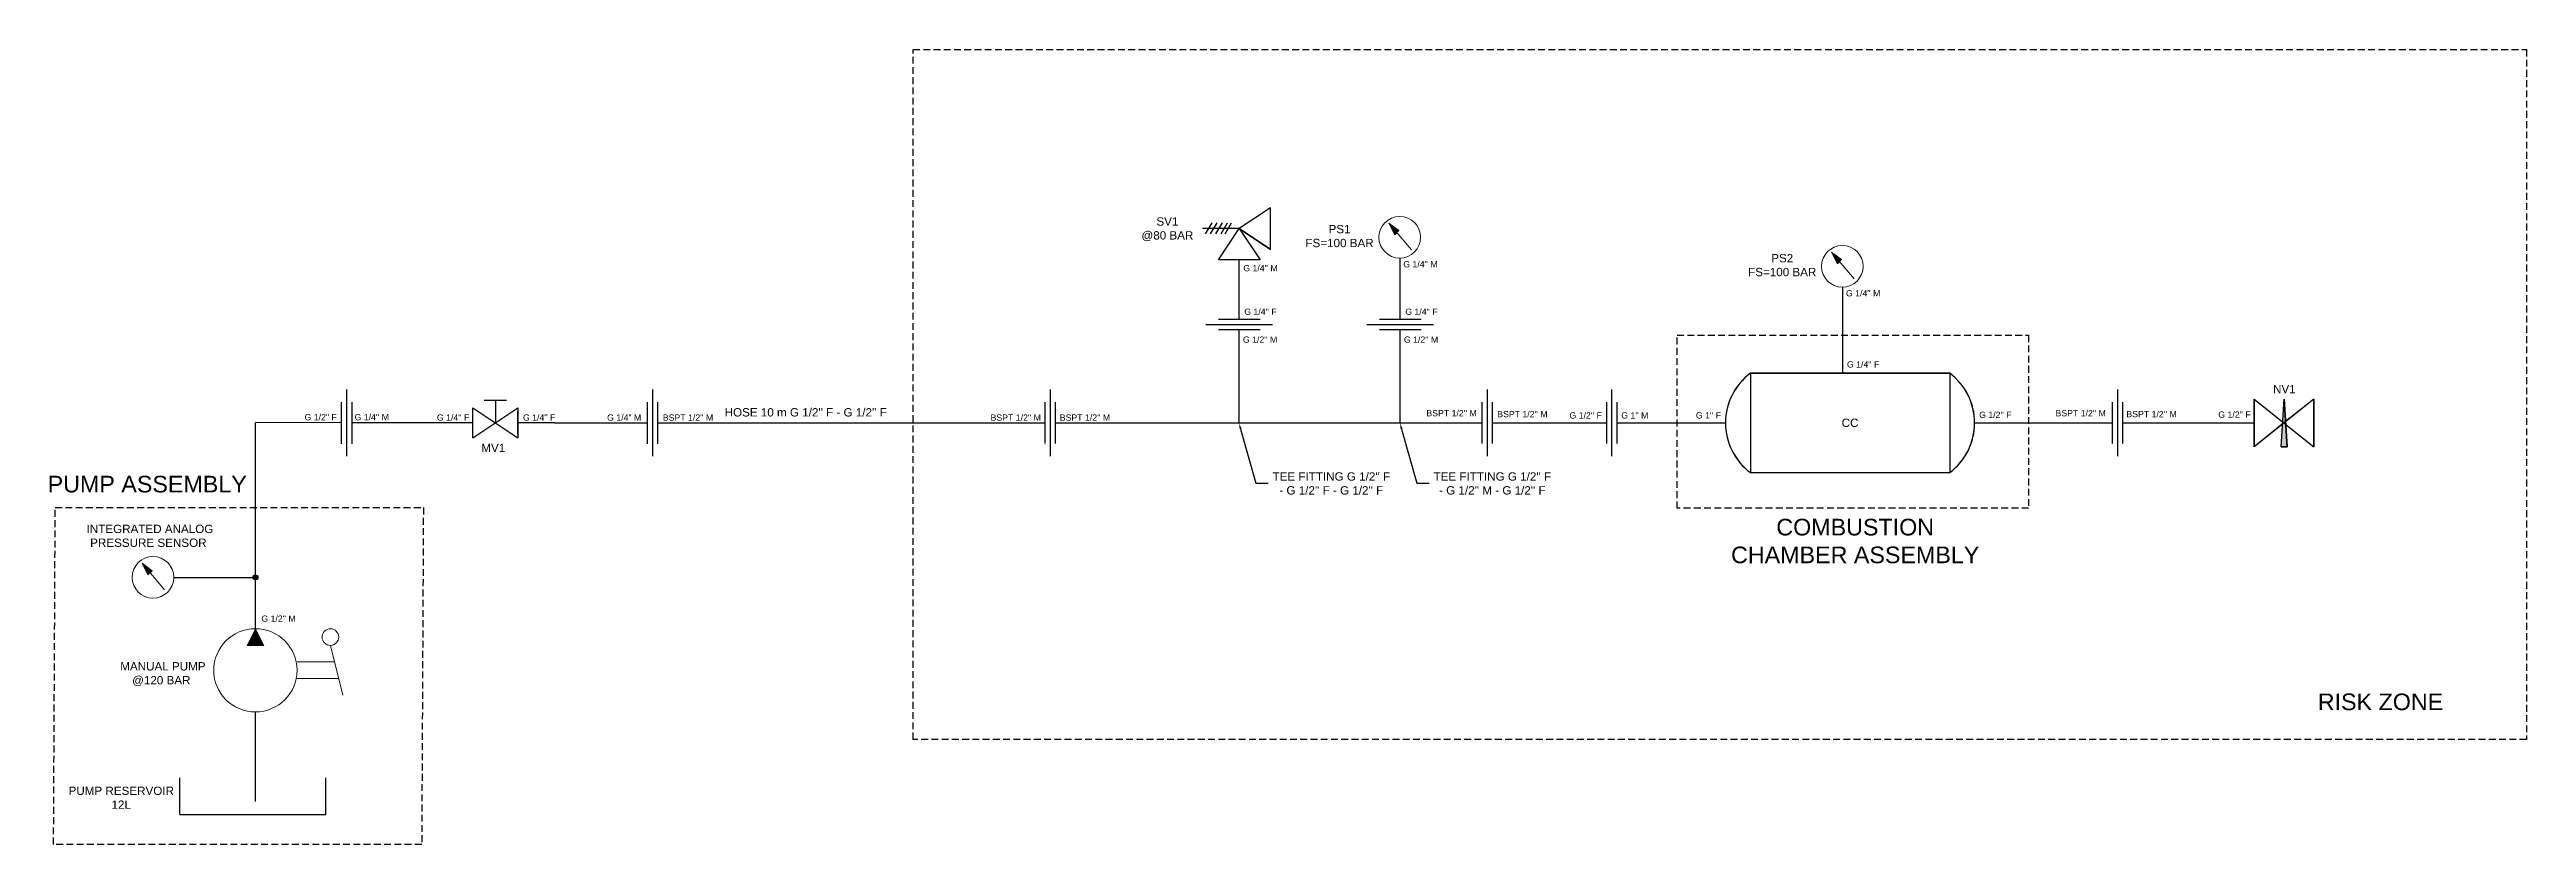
# Model space of a CAD drawing. Header units: inches. Extents: x 48.2 to 120.8, y 0.6 to 23.9.
import ezdxf
from ezdxf import colors
from ezdxf.entities.mleader import LeaderData, LeaderLine
from ezdxf.enums import TextEntityAlignment as Align
from ezdxf.math import Vec2, Vec3

# ---------------------------------------------------------------- set-up
doc = ezdxf.new("R2010")
doc.units = ezdxf.units.IN
doc.header["$MEASUREMENT"] = 0
doc.linetypes.add('TransientTextAxis', pattern=[0.3, 0.2, -0.1, 0, 0])
doc.layers.add('SYMS', color=7, linetype='Continuous')
doc.layers.add('WIRES', color=7, linetype='Continuous')
doc.styles.add('SIMPLEX', font='SIMPLEX')
doc.styles.add('WD', font='romans.shx')

# ---------------------------------------------------------------- blocks, each defined once
blk = doc.blocks.new('HTK1_RESERVOIR')
for p, q in [((0, -0.469), (0, 0)), ((-0.906, -0.625), (-0.906, -0.188)), ((0.844, -0.625), (0.844, -0.188)), ((-0.906, -0.625), (0.844, -0.625))]:
    blk.add_line(p, q)
at = {"style": 'WD', "width": 0.7}
for tag, p in [('INST', (-0.977, 0.156)), ('LOC', (-0.977, 0)), ('TAG1', (-0.977, -0.156))]:
    blk.add_attdef(tag, text='', height=0.125, dxfattribs=at).set_placement(p, align=Align.RIGHT)
at = {"style": 'WD'}
for tag, p, height, flags in [('X2TERM01', (0, 0), 0.005, 1), ('FAMILY', (-0.571, -0.563), 0.01, 9), ('WDBLKNAM', (-0.573, -0.68), 0.01, 9)]:
    blk.add_attdef(tag, p, '', height=height, dxfattribs=dict(at, flags=flags))
at = {"style": 'WD', "width": 0.7}
for tag, p, height in [('TERM01', (0.012, -0.062), 0.0625), ('RATING1', (0.938, -0.688), 0.125)]:
    blk.add_attdef(tag, p, '', height=height, dxfattribs=at)
at = {"linetype": 'Continuous', "style": 'WD', "flags": 9}
for tag, p in [('CAT', (-0.571, -0.594)), ('ASSYCODE', (-0.571, -0.656)), ('MFG', (-0.571, -0.625))]:
    blk.add_attdef(tag, p, '', height=0.01, dxfattribs=at)
at = {"style": 'WD'}
blk.add_attdef('XREF', text='', height=0.0625, dxfattribs=at).set_placement((-0.938, -0.688), align=Align.RIGHT)
at = {"flags": 1}
blk.add_attdef('WDTYPE', (-0.571, -0.75), '', height=0.01, dxfattribs=at)
at = {"style": 'WD', "width": 0.7}
for tag, p in [('DESC1', (-0.008, -0.844)), ('DESC2', (-0.008, -1)), ('DESC3', (-0.008, -1.188)), ('WDTAGALT', (-0.008, -1.344))]:
    blk.add_attdef(tag, text='', height=0.125, dxfattribs=at).set_placement(p, align=Align.CENTER)
blk = doc.blocks.new('VPM1_LVR_UNI_DIR')
blk.add_hatch(color=7).paths.add_polyline_path([(-0.1, 0.3), (0, 0.5), (0.1, 0.3)])
at = {"color": 7, "linetype": 'Continuous', "lineweight": 0, "ltscale": 645.15999}
for p, q in [((-0.1, 0.3), (0, 0.5)), ((-0.1, 0.3), (0.1, 0.3)), ((0, 0.5), (0.1, 0.3)), ((0.9, 0.3), (1.05, -0.3)), ((0.5, 0.1), (0.95, 0.1)), ((0.49, -0.1), (1, -0.1))]:
    blk.add_line(p, q, dxfattribs=at)
at = {"color": 255, "linetype": 'Continuous', "lineweight": 0, "ltscale": 25.4, "flags": 128}
blk.add_lwpolyline([(-0.1, 0.3), (0, 0.5), (0.1, 0.3)], close=True, dxfattribs=at)
at = {"color": 7, "linetype": 'Continuous', "lineweight": 0, "ltscale": 645.15999}
for centre, radius in [((0, 0), 0.5), ((0.9, 0.4), 0.1)]:
    blk.add_circle(centre, radius, dxfattribs=at)
at = {"style": 'WD', "width": 0.7}
for tag, p, height in [('DESC1', (1.021, 0.625), 0.125), ('TERM01', (0.031, 0.531), 0.0625), ('DESC2', (1.021, 0.469), 0.125), ('DESC3', (1.021, 0.313), 0.125), ('WDTAGALT', (1.021, 0.156), 0.125), ('RATING1', (1.094, -0.25), 0.125), ('TERM02', (0.031, -0.594), 0.0625)]:
    blk.add_attdef(tag, p, '', height=height, dxfattribs=at)
for tag, p in [('INST', (-0.542, 0.469)), ('LOC', (-0.542, 0.313)), ('TAG1', (-0.542, 0.156))]:
    blk.add_attdef(tag, text='', height=0.125, dxfattribs=at).set_placement(p, align=Align.RIGHT)
at = {"style": 'WD'}
for tag, p, height, flags in [('X2TERM01', (0, 0.5), 0.005, 1), ('FAMILY', (-0.042, 0.094), 0.01, 9), ('WDBLKNAM', (-0.043, -0.034), 0.01, 9), ('X8TERM02', (0, -0.5), 0.005, 1)]:
    blk.add_attdef(tag, p, '', height=height, dxfattribs=dict(at, flags=flags))
at = {"linetype": 'Continuous', "style": 'WD', "flags": 9}
for tag, p in [('ASSYCODE', (-0.042, 0)), ('CAT', (-0.042, 0.063)), ('MFG', (-0.042, 0.031))]:
    blk.add_attdef(tag, p, '', height=0.01, dxfattribs=at)
blk.add_attdef('XREF', text='', height=0.0625).set_placement((-0.542, -0.25), align=Align.RIGHT)
at = {"flags": 1}
blk.add_attdef('WDTYPE', (-0.042, -0.094), '', height=0.01, dxfattribs=at)
blk = doc.blocks.new('HMT1_PRESSURE_GAUGE')
blk.add_hatch(color=7).paths.add_polyline_path([(-0.13, 0.17), (-0.06, 0.03), (-0.01, 0.08)])
at = {"color": 7, "linetype": 'Continuous', "lineweight": 0, "ltscale": 645.15999}
for p, q in [((-0.13, 0.17), (0.14, -0.15)), ((-0.13, 0.17), (-0.06, 0.03)), ((-0.13, 0.17), (-0.01, 0.08)), ((-0.06, 0.03), (-0.01, 0.08))]:
    blk.add_line(p, q, dxfattribs=at)
at = {"color": 255, "linetype": 'Continuous', "lineweight": 0, "ltscale": 25.4, "flags": 128}
blk.add_lwpolyline([(-0.13, 0.17), (-0.06, 0.03), (-0.01, 0.08)], close=True, dxfattribs=at)
at = {"color": 7, "linetype": 'Continuous', "lineweight": 0, "ltscale": 645.15999}
blk.add_circle((0, 0), 0.25, dxfattribs=at)
at = {"style": 'WD', "width": 0.7}
for tag, p in [('INST', (-0.01, 0.531)), ('TAG1', (-0.01, 0.281)), ('LOC', (-0.01, 0.406)), ('DESC1', (0.021, -0.375)), ('DESC2', (0.021, -0.5)), ('DESC3', (0.021, -0.625)), ('WDTAGALT', (0.021, -0.75))]:
    blk.add_attdef(tag, text='', height=0.0938, dxfattribs=at).set_placement(p, align=Align.CENTER)
blk.add_attdef('TERM01', text='', height=0.0625, dxfattribs=at).set_placement((-0.281, 0.031), align=Align.RIGHT)
at = {"style": 'WD'}
for tag, p, height, flags in [('X4TERM01', (-0.25, 0), 0.005, 1), ('X1TERM02', (0.25, 0), 0.005, 1), ('WDBLKNAM', (-0.052, -0.187), 0.01, 9), ('FAMILY', (-0.052, -0.062), 0.01, 9)]:
    blk.add_attdef(tag, p, '', height=height, dxfattribs=dict(at, flags=flags))
at = {"flags": 1}
blk.add_attdef('WDTYPE', (0.094, 0.094), '', height=0.01, dxfattribs=at)
at = {"style": 'WD', "width": 0.7}
for tag, p, height in [('TERM02', (0.281, 0.031), 0.0625), ('RATING1', (0.281, -0.187), 0.0938)]:
    blk.add_attdef(tag, p, '', height=height, dxfattribs=at)
at = {"style": 'WD'}
blk.add_attdef('XREF', text='', height=0.0625, dxfattribs=at).set_placement((-0.281, -0.156), align=Align.RIGHT)
at = {"linetype": 'Continuous', "style": 'WD', "flags": 9}
for tag, p in [('ASSYCODE', (-0.052, -0.156)), ('CAT', (-0.052, -0.094)), ('MFG', (-0.052, -0.125))]:
    blk.add_attdef(tag, p, '', height=0.01, dxfattribs=at)
blk = doc.blocks.new('WDDOT')
for radius in [0.03, 0.0187, 0.00929]:
    blk.add_circle((0, 0), radius)
blk = doc.blocks.new('VFI1_UNION')
at = {"ltscale": 3.2258}
for p, q in [((-0.4, -0.063), (0.4, -0.063)), ((-0.25, 0), (0.25, 0)), ((-0.25, -0.125), (0.25, -0.125))]:
    blk.add_line(p, q, dxfattribs=at)
at = {"style": 'WD'}
blk.add_attdef('WDTAGALT', text='', height=0.125, dxfattribs=at).set_placement((-0.035, 0.116), align=Align.RIGHT)
for tag, p, height in [('X2TERM02', (0, 0), 0.005), ('TERM02', (0.008, 0.013), 0.0625), ('RATING1', (0.136, 0.123), 0.125), ('DESC1', (-0.937, -0.297), 0.125), ('X8TERM01', (0, -0.125), 0.005), ('TERM01', (0.017, -0.206), 0.0625), ('DESC2', (-0.937, -0.481), 0.125), ('DESC3', (-0.937, -0.671), 0.125)]:
    blk.add_attdef(tag, p, '', height=height, dxfattribs=at)
at = {"style": 'WD', "flags": 1}
for tag, height, p in [('INST', 0.125, (0.078, -0.384)), ('WDTYPE', 0.01, (0.506, -0.167)), ('FAMILY', 0.01, (0.614, -0.146)), ('CAT', 0.01, (0.614, -0.19)), ('MFG', 0.01, (0.615, -0.222)), ('ASSYCODE', 0.01, (0.643, -0.251)), ('LOC', 0.125, (0.054, -0.545)), ('TAG1', 0.125, (0.072, -0.755))]:
    blk.add_attdef(tag, text='', height=height, dxfattribs=at).set_placement(p, align=Align.CENTER)
at = {"style": 'WD'}
blk.add_attdef('XREF', text='', height=0.0625, rotation=0.0625, dxfattribs=at).set_placement((0.597, -0.011), align=Align.TOP_CENTER)
blk = doc.blocks.new('VMT1_PRESSURE_GAUGE')
blk.add_hatch(color=7).paths.add_polyline_path([(-0.13, 0.17), (-0.06, 0.03), (-0.01, 0.08)])
at = {"color": 7, "linetype": 'Continuous', "lineweight": 0, "ltscale": 645.15999}
for p, q in [((-0.13, 0.17), (0.14, -0.15)), ((-0.13, 0.17), (-0.06, 0.03)), ((-0.13, 0.17), (-0.01, 0.08)), ((-0.06, 0.03), (-0.01, 0.08))]:
    blk.add_line(p, q, dxfattribs=at)
at = {"color": 255, "linetype": 'Continuous', "lineweight": 0, "ltscale": 25.4, "flags": 128}
blk.add_lwpolyline([(-0.13, 0.17), (-0.06, 0.03), (-0.01, 0.08)], close=True, dxfattribs=at)
at = {"color": 7, "linetype": 'Continuous', "lineweight": 0, "ltscale": 645.15999}
blk.add_circle((0, 0), 0.25, dxfattribs=at)
at = {"style": 'WD', "width": 0.7}
for tag, p, height in [('TERM01', (0.031, 0.281), 0.0625), ('TAG1', (0.275, -0.094), 0.0938), ('INST', (0.275, 0.156), 0.0938), ('LOC', (0.275, 0.031), 0.0938), ('TERM02', (0.031, -0.344), 0.0625), ('RATING1', (0.219, -0.25), 0.0938)]:
    blk.add_attdef(tag, p, '', height=height, dxfattribs=at)
for tag, p in [('DESC1', (-0.287, 0.187)), ('DESC2', (-0.287, 0.062)), ('DESC3', (-0.287, -0.063)), ('WDTAGALT', (-0.287, -0.188))]:
    blk.add_attdef(tag, text='', height=0.0938, dxfattribs=at).set_placement(p, align=Align.RIGHT)
at = {"style": 'WD'}
for tag, p, height, flags in [('X2TERM01', (0, 0.25), 0.005, 1), ('WDBLKNAM', (-0.095, -0.219), 0.01, 9), ('FAMILY', (-0.094, -0.094), 0.01, 9), ('X8TERM02', (0, -0.25), 0.005, 1)]:
    blk.add_attdef(tag, p, '', height=height, dxfattribs=dict(at, flags=flags))
at = {"flags": 1}
blk.add_attdef('WDTYPE', (0.094, 0.062), '', height=0.01, dxfattribs=at)
at = {"style": 'WD'}
blk.add_attdef('XREF', text='', height=0.0625, dxfattribs=at).set_placement((-0.25, -0.281), align=Align.RIGHT)
at = {"linetype": 'Continuous', "style": 'WD', "flags": 9}
for tag, p in [('ASSYCODE', (-0.094, -0.188)), ('CAT', (-0.094, -0.125)), ('MFG', (-0.094, -0.156))]:
    blk.add_attdef(tag, p, '', height=0.01, dxfattribs=at)
blk = doc.blocks.new('HV1_HOR_VESSEL')
at = {"ltscale": 3.2258}
for p, q in [((-0.75, 0.375), (0.75, 0.375)), ((-0.75, 0.375), (-0.75, -0.375)), ((0.75, 0.375), (0.75, -0.375)), ((-0.75, -0.375), (0.75, -0.375))]:
    blk.add_line(p, q, dxfattribs=at)
at = {"ltscale": 25.4, "flags": 128}
blk.add_lwpolyline([(0.75, 0.375), (-0.75, 0.375, 0.5), (-0.75, -0.375), (0.75, -0.375, 0.5)], format="xyb", close=True, dxfattribs=at)
at = {"ltscale": 3.2258}
for centre, start, end in [((-0.469, 0), 126.8699, 233.1301), ((0.469, 0), 306.8699, 53.1301)]:
    blk.add_arc(centre, 0.469, start, end, dxfattribs=at)
at = {"style": 'WD', "flags": 1}
for tag, p in [('FAMILY', (-0.939, 0.416)), ('CAT', (-0.942, 0.384)), ('WDTYPE', (-1.112, 0.355)), ('MFG', (-0.94, 0.349)), ('ASSYCODE', (-0.912, 0.314))]:
    blk.add_attdef(tag, text='', height=0.01, dxfattribs=at).set_placement(p, align=Align.CENTER)
at = {"style": 'WD'}
for tag, p, height in [('X2TERM04', (0, 0.375), 0.005), ('TERM04', (0.018, 0.384), 0.0625), ('X4TERM01', (-0.936, 0), 0.005), ('X1TERM03', (0.936, 0), 0.005), ('TERM03', (0.961, 0.027), 0.0625), ('RATING1', (0.964, -0.213), 0.125), ('X8TERM02', (0, -0.375), 0.005), ('DESC1', (0.964, -0.43), 0.125), ('TERM02', (-0.002, -0.479), 0.0625), ('DESC2', (0.964, -0.614), 0.125), ('DESC3', (0.964, -0.803), 0.125), ('WDTAGALT', (0.975, -0.991), 0.125)]:
    blk.add_attdef(tag, p, '', height=height, dxfattribs=at)
blk.add_attdef('XREF', (0.866, 0.358), '', height=0.0625, rotation=0.0625, dxfattribs=at)
for tag, p in [('INST', (0.038, 0.126)), ('LOC', (0.027, -0.057)), ('TAG1', (0.026, -0.242))]:
    blk.add_attdef(tag, text='', height=0.125, dxfattribs=at).set_placement(p, align=Align.CENTER)
blk.add_attdef('TERM01', text='', height=0.0625, dxfattribs=at).set_placement((-0.979, 0.021), align=Align.RIGHT)
blk = doc.blocks.new('VGVA1_NEADLE_VALVE')
blk.add_hatch(color=256).paths.add_polyline_path([(-0.3, -0.04), (-0.3, 0.035), (0.3, -0.003)])
at = {"ltscale": 3.2258}
for p, q in [((0.3, 0.375), (-0.3, -0.375)), ((0.3, -0.375), (-0.3, 0.375)), ((0.3, 0.375), (-0.3, 0.375)), ((-0.3, 0.035), (-0.3, -0.04)), ((-0.3, 0.035), (0.3, -0.003)), ((-0.3, -0.04), (0.3, -0.003)), ((0.3, -0.375), (-0.3, -0.375))]:
    blk.add_line(p, q, dxfattribs=at)
at = {"ltscale": 25.4, "flags": 128}
for points in [[(-0.3, 0.375), (0.3, 0.375), (0, 0)], [(-0.3, -0.04), (-0.3, 0.035), (0.3, -0.003)], [(-0.3, -0.375), (0.3, -0.375), (0, 0)]]:
    blk.add_lwpolyline(points, close=True, dxfattribs=at)
at = {"style": 'WD'}
for tag, p, height in [('X2TERM02', (0, 0.375), 0.005), ('TERM02', (0.01, 0.388), 0.0625), ('RATING1', (0.305, -0.043), 0.125), ('DESC1', (0.305, -0.259), 0.125), ('X8TERM01', (0, -0.375), 0.005), ('TERM01', (0.015, -0.444), 0.0625), ('DESC2', (0.305, -0.443), 0.125), ('DESC3', (0.305, -0.633), 0.125), ('WDTAGALT', (0.305, -0.797), 0.125)]:
    blk.add_attdef(tag, p, '', height=height, dxfattribs=at)
blk.add_attdef('XREF', text='', height=0.0625, rotation=0.0625, dxfattribs=at).set_placement((0.42, 0.367), align=Align.TOP_CENTER)
at = {"style": 'WD', "flags": 1}
for tag, p in [('INST', (-0.366, 0.09)), ('LOC', (-0.366, -0.086)), ('TAG1', (-0.366, -0.275))]:
    blk.add_attdef(tag, text='', height=0.125, dxfattribs=at).set_placement(p, align=Align.RIGHT)
for tag, p in [('FAMILY', (-0.254, -0.441)), ('CAT', (-0.254, -0.485)), ('MFG', (-0.253, -0.517)), ('ASSYCODE', (-0.225, -0.546)), ('WDTYPE', (-0.231, -0.393))]:
    blk.add_attdef(tag, text='', height=0.01, dxfattribs=at).set_placement(p, align=Align.CENTER)
blk = doc.blocks.new('HGVA1_PRESS_RELIEF_VAL2')
at = {"ltscale": 3.2258}
for p, q in [((0.065, 0.404), (-0.067, 0.326)), ((0.065, 0.344), (-0.067, 0.265)), ((0, 0), (0, 0.442)), ((0.065, 0.281), (-0.067, 0.202)), ((0.065, 0.218), (-0.067, 0.139)), ((0.065, 0.17), (-0.067, 0.091)), ((0.25, -0.375), (0, 0)), ((0.375, -0.25), (0.375, 0.25)), ((-0.25, -0.375), (0, 0)), ((0.25, -0.375), (-0.25, -0.375))]:
    blk.add_line(p, q, dxfattribs=at)
at = {"ltscale": 25.4, "flags": 128}
for points in [[(0.375, 0.25), (0, 0), (0.375, -0.25)], [(0, 0), (0.25, -0.375), (-0.25, -0.375)]]:
    blk.add_lwpolyline(points, close=True, dxfattribs=at)
at = {"style": 'WD', "flags": 1}
for tag, p in [('INST', (-0.263, 0.497)), ('LOC', (-0.263, 0.314)), ('TAG1', (-0.262, 0.13))]:
    blk.add_attdef(tag, text='', height=0.125, dxfattribs=at).set_placement(p, align=Align.RIGHT)
at = {"style": 'WD'}
blk.add_attdef('XREF', text='', height=0.0625, rotation=0.0625, dxfattribs=at).set_placement((0.539, 0.301), align=Align.TOP_CENTER)
for tag, p, height in [('X1TERM02', (0.375, 0), 0.005), ('TERM02', (0.409, 0.03), 0.0625), ('RATING1', (0.403, -0.154), 0.125), ('DESC1', (0.403, -0.34), 0.125), ('X8TERM01', (0, -0.375), 0.005), ('TERM01', (0.029, -0.455), 0.0625), ('DESC2', (0.403, -0.524), 0.125), ('DESC3', (0.403, -0.714), 0.125), ('WDTAGALT', (0.403, -0.887), 0.125)]:
    blk.add_attdef(tag, p, '', height=height, dxfattribs=at)
at = {"style": 'WD', "flags": 1}
for tag, p in [('FAMILY', (-0.328, -0.232)), ('WDTYPE', (-0.321, -0.173)), ('CAT', (-0.328, -0.276)), ('MFG', (-0.326, -0.308)), ('ASSYCODE', (-0.298, -0.337))]:
    blk.add_attdef(tag, text='', height=0.01, dxfattribs=at).set_placement(p, align=Align.CENTER)
blk = doc.blocks.new('VGVA1_SCREW_DOWN_VALVE')
for p, q in [((-0.375, -0.188), (-0.375, 0.187)), ((0.25, -0.375), (-0.25, 0.375)), ((-0.25, -0.375), (0.25, 0.375)), ((-0.25, 0.375), (0.25, 0.375)), ((0.187, 0.375), (-0.188, 0.375)), ((-0.375, 0), (0, 0)), ((0.25, -0.375), (-0.25, -0.375)), ((0.187, -0.375), (-0.188, -0.375))]:
    blk.add_line(p, q)
at = {"style": 'WD'}
for tag, p, height in [('TERM02', (0.009, 0.388), 0.0625), ('X2TERM02', (0, 0.375), 0.005), ('X8TERM01', (0, -0.375), 0.005), ('TERM01', (0.026, -0.447), 0.0625), ('RATING1', (0.272, -0.134), 0.125), ('DESC1', (0.272, -0.35), 0.125), ('DESC2', (0.272, -0.534), 0.125), ('WDTAGALT', (0.272, -0.9), 0.125), ('DESC3', (0.272, -0.724), 0.125)]:
    blk.add_attdef(tag, p, '', height=height, dxfattribs=at)
at = {"style": 'WD', "width": 0.7, "flags": 1}
blk.add_attdef('TAG1', text='', height=0.125, dxfattribs=at).set_placement((-0.476, 0.108), align=Align.RIGHT)
at = {"style": 'WD', "width": 0.7}
for tag, p in [('INST', (-0.476, -0.068)), ('LOC', (-0.476, -0.235))]:
    blk.add_attdef(tag, text='', height=0.125, dxfattribs=at).set_placement(p, align=Align.RIGHT)
at = {"style": 'WD'}
blk.add_attdef('XREF', text='', height=0.0625, rotation=0.0625, dxfattribs=at).set_placement((0.4, 0.326), align=Align.TOP_CENTER)
at = {"style": 'WD', "flags": 1}
for tag, p in [('WDTYPE', (-0.168, -0.021)), ('FAMILY', (-0.158, -0.04)), ('CAT', (-0.158, -0.085)), ('MFG', (-0.157, -0.116)), ('ASSYCODE', (-0.129, -0.145))]:
    blk.add_attdef(tag, text='', height=0.01, dxfattribs=at).set_placement(p, align=Align.CENTER)

msp = doc.modelspace()

# ---------------------------------------------------------------- linework, layer by layer
for p, q in [((83.069, 15.979), (83.069, 17.718)), ((87.782, 15.979), (87.782, 17.767)), ((100.743, 14.397), (100.743, 16.915)), ((83.069, 12.939), (83.069, 15.674)), ((87.782, 12.939), (87.782, 15.674)), ((56.79, 12.943), (54.265, 12.945)), ((60.629, 12.94), (57.095, 12.943)), ((61.292, 12.94), (61.288, 12.94)), ((63.022, 12.939), (61.951, 12.94)), ((88.658, 12.939), (90.183, 12.939)), ((90.488, 12.939), (93.83, 12.939)), ((94.135, 12.939), (97.308, 12.939)), ((104.599, 12.939), (108.639, 12.939)), ((108.944, 12.939), (112.783, 12.939))]:
    msp.add_line(p, q)
at = {"color": 240, "linetype": 'TransientTextAxis', "true_color": 0xed1f24}
msp.add_lwpolyline([(73.521, 23.877), (120.758, 23.877), (120.758, 3.664), (73.521, 3.664)], close=True, dxfattribs=at)
at = {"color": 30, "linetype": 'TransientTextAxis', "true_color": 0xf8991e}
for points in [[(95.891, 15.507), (106.181, 15.507), (106.181, 10.435), (95.891, 10.435)], [(48.405, 10.455), (59.183, 10.455), (59.134, 0.586), (48.356, 0.586)]]:
    msp.add_lwpolyline(points, close=True, dxfattribs=at)
at = {"layer": 'WIRES'}
for p, q in [((54.265, 6.909), (54.265, 12.941)), ((63.022, 12.939), (65.743, 12.939)), ((66.048, 12.939), (77.387, 12.939)), ((77.692, 12.939), (88.658, 12.939)), ((51.876, 8.413), (54.265, 8.413)), ((54.265, 2.993), (54.265, 4.47))]:
    msp.add_line(p, q, dxfattribs=at)

# ---------------------------------------------------------------- block references
at = {"xscale": -2.438902001164822, "yscale": 2.438902001164822, "zscale": 2.438902001164822, "rotation": 90}
msp.add_blockref('HGVA1_PRESS_RELIEF_VAL2', (83.069, 18.632), dxfattribs=at)
at = {"layer": 'SYMS'}
for name, p, xscale, yscale, zscale in [('VMT1_PRESSURE_GAUGE', (87.769, 18.376), 2.438902001164822, 2.438902001164822, 2.438902001164822), ('VMT1_PRESSURE_GAUGE', (100.729, 17.525), 2.438902001164822, 2.438902001164822, 2.438902001164822), ('VFI1_UNION', (83.069, 15.979), 2.438902001164822, 2.438902001164822, 2.438902001164822), ('VFI1_UNION', (87.782, 15.979), 2.438902001164822, 2.438902001164822, 2.438902001164822), ('HV1_HOR_VESSEL', (100.954, 12.939), 3.888556715438851, 3.888556715438851, 3.888556715438851), ('HMT1_PRESSURE_GAUGE', (51.266, 8.413), 2.438902001164822, 2.438902001164822, 2.438902001164822), ('WDDOT', (54.265, 8.413), 2.438902001164822, 2.438902001164822, 2.438902001164822), ('VPM1_LVR_UNI_DIR', (54.265, 5.689), 2.438902001164822, 2.438902001164822, 2.438902001164822), ('HTK1_RESERVOIR', (54.265, 2.993), 2.438902001164822, 2.438902001164822, 2.438902001164822)]:
    msp.add_blockref(name, p, dxfattribs=dict(at, xscale=xscale, yscale=yscale, zscale=zscale))
for name, p, xscale, yscale, zscale, rotation in [('VFI1_UNION', (56.79, 12.938), 2.438902001164822, 2.438902001164822, 2.438902001164822, 90), ('VFI1_UNION', (65.743, 12.938), 2.438902001164822, 2.438902001164822, 2.438902001164822, 90), ('VFI1_UNION', (77.387, 12.939), 2.438902001164822, 2.438902001164822, 2.438902001164822, 90), ('VFI1_UNION', (90.183, 12.939), 2.438902001164822, 2.438902001164822, 2.438902001164822, 90), ('VFI1_UNION', (93.83, 12.939), 2.438902001164822, 2.438902001164822, 2.438902001164822, 90), ('VFI1_UNION', (108.639, 12.939), 2.438902001164822, 2.438902001164822, 2.438902001164822, 90), ('VGVA1_SCREW_DOWN_VALVE', (61.29, 12.938), 1.763562869648922, 1.763562869648922, 1.763562869648922, 270), ('VGVA1_NEADLE_VALVE', (113.656, 12.939), 2.327933841782396, 2.327933841782396, 2.327933841782396, 90)]:
    msp.add_blockref(name, p, dxfattribs=dict(at, xscale=xscale, yscale=yscale, zscale=zscale, rotation=rotation))

# ---------------------------------------------------------------- texts
at = {"color": 1, "attachment_point": 5, "style": 'SIMPLEX'}
for s, width, heights, insert, char_height in [('{\\fArial|b0|i0|c0|p34;\\C152;\\c12285479;SV1\\P@80 BAR}', 3.62001, [0], (80.967, 18.611), 0.24389), ('{\\fArial|b0|i0|c0|p34;\\C152;\\c12285479;PS1\\PFS=100 BAR}', 3.62001, [0], (86.007, 18.41), 0.24389), ("\\A1;{\\fArial|b0|i0|c0|p34;\\C85;\\c4766296;G 1/4'' M}", 1.24657, [0], (83.692, 17.469), 0.18292), ("\\A1;{\\fArial|b0|i0|c0|p34;\\C85;\\c4766296;G 1/4'' M}", 1.24657, [0], (88.376, 17.585), 0.18292), ('{\\fArial|b0|i0|c0|p34;\\C152;\\c12285479;PS2\\PFS=100 BAR}', 3.62001, [0], (98.968, 17.559), 0.24389), ("\\A1;{\\fArial|b0|i0|c0|p34;\\C85;\\c4766296;G 1/4'' M}", 1.24657, [0], (101.337, 16.734), 0.18292), ("\\A1;{\\fArial|b0|i0|c0|p34;\\C85;\\c4766296;G 1/4'' F}", 1.24657, [0], (83.692, 16.194), 0.18292), ("\\A1;{\\fArial|b0|i0|c0|p34;\\C85;\\c4766296;G 1/4\\H1x;'' F}", 1.24657, [0], (88.406, 16.194), 0.18292), ("\\A1;{\\fArial|b0|i0|c0|p34;\\C85;\\c4766296;G 1/2'' M}", 1.24657, [0], (83.681, 15.376), 0.18292), ("\\A1;{\\fArial|b0|i0|c0|p34;\\C85;\\c4766296;G 1/2'' M}", 1.24657, [0], (88.394, 15.376), 0.18292), ("\\A1;{\\fArial|b0|i0|c0|p34;\\C85;\\c4766296;G 1/4'' F}", 1.24657, [0], (101.337, 14.65), 0.18292), ('{\\fArial|b0|i0|c0|p34;\\C152;\\c12285479;NV1}', 3.62001, [0], (113.669, 13.929), 0.24389), ('\\A1;{\\fArial|b0|i0|c0|p34;\\C85;\\c4766296;G 1/2" F}', 1.24657, [0], (56.176, 13.104), 0.18292), ("\\A1;{\\fArial|b0|i0|c0|p34;\\C85;\\c4766296;G 1/4'' M}", 1.24657, [0], (57.673, 13.104), 0.18292), ("\\A1;{\\fArial|b0|i0|c0|p34;\\C85;\\c4766296;G 1/4\\H1x;'' F}", 1.24657, [0], (60.054, 13.093), 0.18292), ("\\A1;{\\fArial|b0|i0|c0|p34;\\C85;\\c4766296;G 1/4\\H1x;'' F}", 1.24657, [0], (62.574, 13.093), 0.18292), ('\\A1;{\\fArial|b0|i0|c0|p34;\\C85;\\c4766296;G 1/4" M}', 1.85364, [0], (65.062, 13.092), 0.18292), ("\\A1;{\\fArial|b0|i0|c0|p34;\\C85;\\c4766296;BSPT 1/2'' M}", 1.737, [0], (66.932, 13.092), 0.18292), ("\\A1;{\\fArial|b0|i0|c0|p34;\\C152;\\c12285479;HOSE 10 m G 1/2'' F - G 1/2'' F}", 6.1684, [0.417], (70.377, 13.246), 0.24389), ("\\A1;{\\fArial|b0|i0|c0|p34;\\C85;\\c4766296;BSPT 1/2'' M}", 1.737, [0], (76.527, 13.092), 0.18292), ("\\A1;{\\fArial|b0|i0|c0|p34;\\C85;\\c4766296;BSPT 1/2'' M}", 1.737, [0], (78.553, 13.092), 0.18292), ("\\A1;{\\fArial|b0|i0|c0|p34;\\C85;\\c4766296;BSPT 1/2'' M}", 3.62001, [0], (89.286, 13.221), 0.18292), ("\\A1;{\\fArial|b0|i0|c0|p34;\\C85;\\c4766296;BSPT 1/2'' M}", 3.62001, [0], (91.361, 13.195), 0.18292), ("\\A1;{\\fArial|b0|i0|c0|p34;\\C85;\\c4766296;G 1/2'' F}", 1.24657, [0], (93.213, 13.156), 0.18292), ("\\A1;{\\fArial|b0|i0|c0|p34;\\C85;\\c4766296;G 1'' M}", 1.24657, [0], (94.652, 13.156), 0.18292), ("\\A1;{\\fArial|b0|i0|c0|p34;\\C85;\\c4766296;G 1'' F}", 1.24657, [0.189], (96.807, 13.157), 0.18292), ('{\\fArial|b0|i0|c0|p34;\\C152;\\c12285479;CC}', 3.62001, [0], (100.954, 12.939), 0.24389), ("\\A1;{\\fArial|b0|i0|c0|p34;\\C85;\\c4766296;G 1/2'' F}", 1.39677, [0.189], (105.207, 13.173), 0.18292), ("\\A1;{\\fArial|b0|i0|c0|p34;\\C85;\\c4766296;BSPT 1/2'' M}", 3.62001, [0], (107.706, 13.221), 0.18292), ("\\A1;{\\fArial|b0|i0|c0|p34;\\C85;\\c4766296;BSPT 1/2'' M}", 3.62001, [0], (109.781, 13.195), 0.18292), ("\\A1;{\\fArial|b0|i0|c0|p34;\\C85;\\c4766296;G 1/2'' F}", 1.39677, [0.189], (112.209, 13.18), 0.18292), ('{\\fArial|b0|i0|c0|p34;\\C152;\\c12285479;MV1}', 3.62001, [0], (61.229, 12.206), 0.24389), ('{\\fArial|b0|i0|c0|p34;\\C30;\\c2005496;PUMP ASSEMBLY}', 6.69679, [0], (51.098, 11.141), 0.48778), ("\\A1;{\\fArial|b0|i0|c0|p34;\\C152;\\c12285479;TEE FITTING G 1/2'' F - G 1/2'' F - G 1/2'' F   }", 3.55539, [0], (85.766, 11.163), 0.24389), ("\\A1;{\\fArial|b0|i0|c0|p34;\\C152;\\c12285479;TEE FITTING G 1/2'' F - G 1/2'' M - G 1/2'' F   }", 3.55539, [0], (90.48, 11.163), 0.24389), ('{\\fArial|b0|i0|c0|p34;\\C152;\\c12285479; INTEGRATED ANALOG PRESSURE SENSOR}', 4.12099, [1.018], (51.131, 9.628), 0.24389), ('{\\fArial|b0|i0|c0|p34;\\C30;\\c2005496;COMBUSTION CHAMBER ASSEMBLY}', 7.61597, [0], (101.104, 9.474), 0.48778), ("\\A1;{\\fArial|b0|i0|c0|p34;\\C85;\\c4766296;G 1/2'' M}", 1.24657, [0], (54.942, 7.202), 0.18292), ('{\\fArial|b0|i0|c0|p34;\\C152;\\c12285479; MANUAL PUMP\\P@120 BAR}', 3.30728, [0.864], (51.51, 5.578), 0.24389), ('{\\fArial|b0|i0|c0|p34;\\C240;\\c2367469;RISK ZONE}', 6.69679, [0], (116.484, 4.762), 0.48778), ('{\\fArial|b0|i0|c0|p34;\\C152;\\c12285479;PUMP RESERVOIR 12L}', 3.30728, [0.864], (50.338, 1.956), 0.24389)]:
    msp.add_mtext_dynamic_manual_height_columns(s, width=width, gutter_width=2.439, heights=heights, dxfattribs=dict(at, insert=insert, char_height=char_height))

# ---------------------------------------------------------------- leaders
ml = msp.add_multileader_mtext('Standard')
ml.set_content('', color=256)
ml.set_leader_properties()
ml.build(insert=Vec2(0, 0))
ml.multileader.update_dxf_attribs({"text_right_attachment_type": 6, "dogleg_length": 0.36, "arrow_head_size": 0.18})
ctx = ml.context
ctx.base_point, ctx.char_height, ctx.arrow_head_size, ctx.landing_gap_size, ctx.plane_origin = Vec3(83.916, 11.17), 0.18, 0.18, 0.09, Vec3(83.063, 12.93)
ctx.right_attachment = 6
notes = []
notes.append((ctx, [(0, (1, 1, 0), (83.556, 11.17), (1, 0), 0.36, [(0, [(83.063, 12.93)], 0, [])])]))
ctx.mtext.insert, ctx.mtext.flow_direction = Vec3(84.006, 11.26), 5
ml = msp.add_multileader_mtext('Standard')
ml.set_content('', color=256)
ml.set_leader_properties()
ml.build(insert=Vec2(0, 0))
ml.multileader.update_dxf_attribs({"text_right_attachment_type": 6, "dogleg_length": 0.36, "arrow_head_size": 0.18})
ctx = ml.context
ctx.base_point, ctx.char_height, ctx.arrow_head_size, ctx.landing_gap_size, ctx.plane_origin = Vec3(88.63, 11.17), 0.18, 0.18, 0.09, Vec3(87.776, 12.93)
ctx.right_attachment = 6
notes.append((ctx, [(0, (1, 1, 0), (88.27, 11.17), (1, 0), 0.36, [(0, [(87.776, 12.93)], 0, [])])]))
ctx.mtext.insert, ctx.mtext.flow_direction = Vec3(88.72, 11.26), 5
for ctx, leaders in notes:
    for number, flags, end, landing, length, lines in leaders:
        leader = LeaderData()
        leader.index, (leader.has_last_leader_line, leader.has_dogleg_vector, leader.attachment_direction) = number, flags
        leader.last_leader_point, leader.dogleg_vector, leader.dogleg_length = Vec3(end), Vec3(landing), length
        for number, points, colour, breaks in lines:
            line = LeaderLine()
            line.index, line.vertices, line.color, line.breaks = number, Vec3.list(points), colors.encode_raw_color(colour), breaks
            leader.lines.append(line)
        ctx.leaders.append(leader)

doc.saveas('drawing.dxf')
